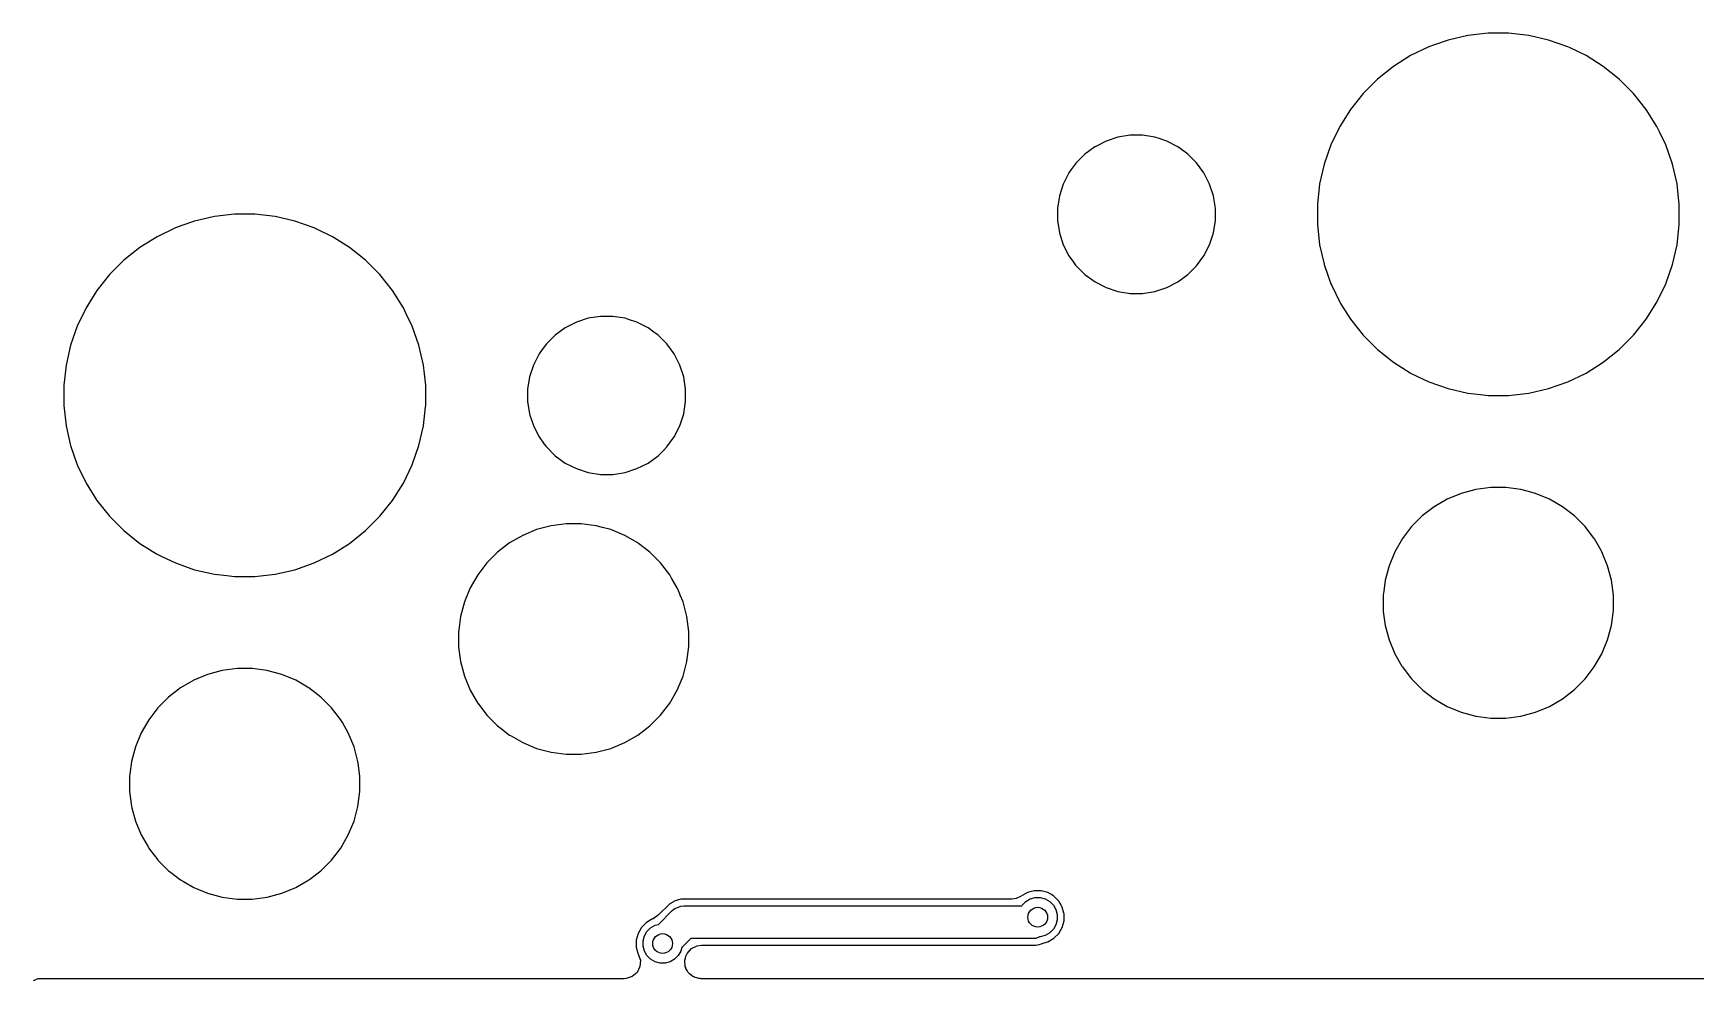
# Model space of a CAD drawing. Header units: inches. Extents: x 2.6 to 14.2, y -7.9 to -3.5.
# Drawn here: x 3.646 to 4.64, y -4.61 to -4.044 of the extents above; entities that cross this region are included whole.
import ezdxf

# ---------------------------------------------------------------- set-up
doc = ezdxf.new("R2010")
doc.units = ezdxf.units.IN
doc.header["$MEASUREMENT"] = 0
doc.layers.add('B.Cu', color=153, linetype='CONTINUOUS', true_color=0x4d7fc4)

msp = doc.modelspace()

# ---------------------------------------------------------------- linework, layer by layer
at = {"layer": 'B.Cu', "linetype": 'CONTINUOUS'}
for p, q in [((4.49219, -4.04792), (4.48398, -4.05079)), ((4.50405, -4.04521), (4.49219, -4.04792)), ((4.51613, -4.04385), (4.50405, -4.04521)), ((4.52829, -4.04385), (4.51613, -4.04385)), ((4.51613, -4.04385), (4.51613, -4.04385)), ((4.54038, -4.04521), (4.52829, -4.04385)), ((4.52829, -4.04385), (4.52829, -4.04385)), ((4.55224, -4.04792), (4.54038, -4.04521)), ((4.56372, -4.05193), (4.55224, -4.04792)), ((4.55224, -4.04792), (4.55224, -4.04792)), ((4.55224, -4.04792), (4.55224, -4.04792)), ((4.46975, -4.05721), (4.45945, -4.06368)), ((4.48071, -4.05193), (4.46975, -4.05721)), ((4.48398, -4.05079), (4.48071, -4.05193)), ((4.48071, -4.05193), (4.48071, -4.05193)), ((4.48071, -4.05193), (4.48071, -4.05193)), ((4.5647, -4.05241), (4.56372, -4.05193)), ((4.57468, -4.05721), (4.5647, -4.05241)), ((4.58497, -4.06368), (4.57468, -4.05721)), ((4.57468, -4.05721), (4.57468, -4.05721)), ((4.57468, -4.05721), (4.57468, -4.05721)), ((4.45945, -4.06368), (4.44994, -4.07126)), ((4.45945, -4.06368), (4.45945, -4.06368)), ((4.59448, -4.07126), (4.58497, -4.06368)), ((4.44994, -4.07126), (4.44134, -4.07986)), ((4.44994, -4.07126), (4.44994, -4.07126)), ((4.60308, -4.07986), (4.59448, -4.07126)), ((4.44134, -4.07986), (4.43376, -4.08937)), ((4.44134, -4.07986), (4.44134, -4.07986)), ((4.61067, -4.08937), (4.60308, -4.07986)), ((4.43376, -4.08937), (4.42729, -4.09967)), ((4.43376, -4.08937), (4.43376, -4.08937)), ((4.61709, -4.09959), (4.61067, -4.08937)), ((4.29461, -4.10603), (4.28753, -4.10833)), ((4.30196, -4.10487), (4.29461, -4.10603)), ((4.3094, -4.10487), (4.30196, -4.10487)), ((4.30196, -4.10487), (4.30196, -4.10487)), ((4.30196, -4.10487), (4.30196, -4.10487)), ((4.31675, -4.10603), (4.3094, -4.10487)), ((4.3094, -4.10487), (4.3094, -4.10487)), ((4.3094, -4.10487), (4.3094, -4.10487)), ((4.31932, -4.10687), (4.31675, -4.10603)), ((4.31675, -4.10603), (4.31675, -4.10603)), ((4.31675, -4.10603), (4.31675, -4.10603)), ((4.32382, -4.10833), (4.31932, -4.10687)), ((4.42729, -4.09967), (4.42201, -4.11063)), ((4.61714, -4.09967), (4.61709, -4.09959)), ((4.61861, -4.10273), (4.61714, -4.09967)), ((4.62242, -4.11063), (4.61861, -4.10273)), ((4.27489, -4.11608), (4.26963, -4.12134)), ((4.28086, -4.11174), (4.27489, -4.11608)), ((4.28091, -4.11171), (4.28086, -4.11174)), ((4.28753, -4.10833), (4.28091, -4.11171)), ((4.28753, -4.10833), (4.28753, -4.10833)), ((4.28753, -4.10833), (4.28753, -4.10833)), ((4.33045, -4.11171), (4.32382, -4.10833)), ((4.32382, -4.10833), (4.32382, -4.10833)), ((4.32382, -4.10833), (4.32382, -4.10833)), ((4.33402, -4.11431), (4.33045, -4.11171)), ((4.33647, -4.11608), (4.33402, -4.11431)), ((4.34173, -4.12134), (4.33647, -4.11608)), ((4.33647, -4.11608), (4.33647, -4.11608)), ((4.33647, -4.11608), (4.33647, -4.11608)), ((4.42201, -4.11063), (4.41799, -4.12211)), ((4.42201, -4.11063), (4.42201, -4.11063)), ((4.62643, -4.12211), (4.62242, -4.11063)), ((4.26525, -4.12736), (4.26227, -4.13322)), ((4.26668, -4.1254), (4.26525, -4.12736)), ((4.26963, -4.12134), (4.26668, -4.1254)), ((4.3461, -4.12736), (4.34173, -4.12134)), ((4.34948, -4.13399), (4.3461, -4.12736)), ((4.41799, -4.12211), (4.41529, -4.13397)), ((4.62914, -4.13397), (4.62643, -4.12211)), ((4.26188, -4.13399), (4.25958, -4.14107)), ((4.26227, -4.13322), (4.26188, -4.13399)), ((4.35178, -4.14107), (4.34948, -4.13399)), ((4.41529, -4.13397), (4.41393, -4.14605)), ((4.62984, -4.14017), (4.62914, -4.13397)), ((4.25958, -4.14107), (4.25841, -4.14841)), ((4.352, -4.14245), (4.35178, -4.14107)), ((4.35257, -4.14605), (4.352, -4.14245)), ((4.35277, -4.14731), (4.35257, -4.14605)), ((4.35281, -4.14759), (4.35277, -4.14731)), ((4.35294, -4.14841), (4.35281, -4.14759)), ((4.41393, -4.14605), (4.41393, -4.15822)), ((4.6305, -4.14605), (4.62984, -4.14017)), ((4.6305, -4.14841), (4.6305, -4.14605)), ((4.6305, -4.14605), (4.6305, -4.14605)), ((3.74219, -4.15618), (3.73449, -4.15888)), ((3.75405, -4.15348), (3.74219, -4.15618)), ((3.76613, -4.15211), (3.75405, -4.15348)), ((3.77829, -4.15211), (3.76613, -4.15211)), ((3.76613, -4.15211), (3.76613, -4.15211)), ((3.79038, -4.15348), (3.77829, -4.15211)), ((3.77829, -4.15211), (3.77829, -4.15211)), ((3.80224, -4.15618), (3.79038, -4.15348)), ((3.81372, -4.1602), (3.80224, -4.15618)), ((3.80224, -4.15618), (3.80224, -4.15618)), ((3.80224, -4.15618), (3.80224, -4.15618)), ((4.25841, -4.14841), (4.25841, -4.14841)), ((4.25841, -4.14841), (4.25841, -4.15585)), ((4.25841, -4.15585), (4.25841, -4.15585)), ((4.25841, -4.15585), (4.25958, -4.1632)), ((4.35178, -4.1632), (4.35294, -4.15585)), ((4.35294, -4.15585), (4.35294, -4.14841)), ((4.6305, -4.15822), (4.6305, -4.14841)), ((3.71975, -4.16548), (3.70945, -4.17195)), ((3.73071, -4.1602), (3.71975, -4.16548)), ((3.73449, -4.15888), (3.73071, -4.1602)), ((3.73071, -4.1602), (3.73071, -4.1602)), ((3.73071, -4.1602), (3.73071, -4.1602)), ((3.81528, -4.16095), (3.81372, -4.1602)), ((3.82468, -4.16548), (3.81528, -4.16095)), ((3.82581, -4.16619), (3.82468, -4.16548)), ((3.83497, -4.17195), (3.82581, -4.16619)), ((4.25958, -4.1632), (4.25958, -4.1632)), ((4.25958, -4.1632), (4.2602, -4.1651)), ((4.2602, -4.1651), (4.26187, -4.17026)), ((4.34948, -4.17028), (4.35178, -4.1632)), ((4.41393, -4.15822), (4.41529, -4.1703)), ((4.62914, -4.1703), (4.63028, -4.1602)), ((4.63028, -4.1602), (4.6305, -4.15822)), ((4.6305, -4.15822), (4.6305, -4.15822)), ((3.70945, -4.17195), (3.69994, -4.17953)), ((3.70945, -4.17195), (3.70945, -4.17195)), ((3.84448, -4.17953), (3.83497, -4.17195)), ((4.26187, -4.17026), (4.26188, -4.17028)), ((4.26188, -4.17028), (4.26525, -4.17691)), ((4.26525, -4.17691), (4.26801, -4.1807)), ((4.34173, -4.18292), (4.3461, -4.17691)), ((4.3461, -4.17691), (4.34948, -4.17028)), ((4.41529, -4.1703), (4.41796, -4.182)), ((4.62643, -4.18216), (4.62914, -4.1703)), ((3.69994, -4.17953), (3.69134, -4.18813)), ((3.69994, -4.17953), (3.69994, -4.17953)), ((3.85308, -4.18813), (3.84448, -4.17953)), ((4.26801, -4.1807), (4.26926, -4.18242)), ((4.26926, -4.18242), (4.26963, -4.18292)), ((4.26963, -4.18292), (4.27489, -4.18819)), ((4.33647, -4.18819), (4.34173, -4.18292)), ((4.41796, -4.182), (4.41799, -4.18216)), ((4.41799, -4.18216), (4.42201, -4.19364)), ((4.62242, -4.19364), (4.62643, -4.18216)), ((3.69134, -4.18813), (3.68376, -4.19764)), ((3.69134, -4.18813), (3.69134, -4.18813)), ((3.86067, -4.19764), (3.85308, -4.18813)), ((4.27489, -4.18819), (4.28091, -4.19256)), ((4.28091, -4.19256), (4.28753, -4.19594)), ((4.28753, -4.19594), (4.29461, -4.19823)), ((4.31675, -4.19823), (4.32382, -4.19594)), ((4.32382, -4.19594), (4.33045, -4.19256)), ((4.33045, -4.19256), (4.33647, -4.18819)), ((4.42201, -4.19364), (4.42251, -4.19467)), ((4.42251, -4.19467), (4.42729, -4.2046)), ((4.61714, -4.2046), (4.62242, -4.19364)), ((3.68376, -4.19764), (3.67729, -4.20794)), ((3.68376, -4.19764), (3.68376, -4.19764)), ((3.86714, -4.20794), (3.86067, -4.19764)), ((4.29461, -4.19823), (4.30196, -4.1994)), ((4.30196, -4.1994), (4.30196, -4.1994)), ((4.30196, -4.1994), (4.3094, -4.1994)), ((4.3094, -4.1994), (4.31675, -4.19823)), ((4.3094, -4.1994), (4.3094, -4.1994)), ((4.42729, -4.2046), (4.42775, -4.20534)), ((4.42775, -4.20534), (4.43376, -4.2149)), ((4.61067, -4.2149), (4.61714, -4.2046)), ((3.67729, -4.20794), (3.67201, -4.2189)), ((3.86887, -4.21153), (3.86714, -4.20794)), ((3.86714, -4.20794), (3.86714, -4.20794)), ((3.87242, -4.2189), (3.86887, -4.21153)), ((3.97061, -4.2166), (3.96398, -4.21998)), ((3.97768, -4.2143), (3.97061, -4.2166)), ((3.97061, -4.2166), (3.97061, -4.2166)), ((3.97061, -4.2166), (3.97061, -4.2166)), ((3.98503, -4.21314), (3.97768, -4.2143)), ((3.99247, -4.21314), (3.98503, -4.21314)), ((3.98503, -4.21314), (3.98503, -4.21314)), ((3.98503, -4.21314), (3.98503, -4.21314)), ((3.99982, -4.2143), (3.99247, -4.21314)), ((3.99247, -4.21314), (3.99247, -4.21314)), ((3.99247, -4.21314), (3.99247, -4.21314)), ((4.00186, -4.21497), (3.99982, -4.2143)), ((3.99982, -4.2143), (3.99982, -4.2143)), ((3.99982, -4.2143), (3.99982, -4.2143)), ((4.00689, -4.2166), (4.00186, -4.21497)), ((4.01352, -4.21998), (4.00689, -4.2166)), ((4.00689, -4.2166), (4.00689, -4.2166)), ((4.00689, -4.2166), (4.00689, -4.2166)), ((4.43376, -4.2149), (4.44134, -4.22441)), ((4.60308, -4.22441), (4.61067, -4.2149)), ((3.67201, -4.2189), (3.66799, -4.23038)), ((3.67201, -4.2189), (3.67201, -4.2189)), ((3.87643, -4.23038), (3.87242, -4.2189)), ((3.95796, -4.22435), (3.9527, -4.22961)), ((3.96393, -4.22001), (3.95796, -4.22435)), ((3.96398, -4.21998), (3.96393, -4.22001)), ((4.017, -4.2225), (4.01352, -4.21998)), ((4.01954, -4.22435), (4.017, -4.2225)), ((4.0248, -4.22961), (4.01954, -4.22435)), ((4.01954, -4.22435), (4.01954, -4.22435)), ((4.01954, -4.22435), (4.01954, -4.22435)), ((4.44134, -4.22441), (4.44994, -4.23301)), ((4.59448, -4.23301), (4.60308, -4.22441)), ((3.66799, -4.23038), (3.66529, -4.24223)), ((3.87914, -4.24223), (3.87643, -4.23038)), ((3.94832, -4.23563), (3.94514, -4.24189)), ((3.95021, -4.23304), (3.94832, -4.23563)), ((3.9527, -4.22961), (3.95021, -4.23304)), ((4.02917, -4.23563), (4.0248, -4.22961)), ((4.03255, -4.24226), (4.02917, -4.23563)), ((4.44994, -4.23301), (4.45945, -4.24059)), ((4.58497, -4.24059), (4.59448, -4.23301)), ((3.66529, -4.24223), (3.66393, -4.25432)), ((3.87974, -4.24757), (3.87914, -4.24223)), ((3.94495, -4.24226), (3.94265, -4.24933)), ((3.94514, -4.24189), (3.94495, -4.24226)), ((4.03485, -4.24933), (4.03255, -4.24226)), ((4.45945, -4.24059), (4.46945, -4.24687)), ((4.46945, -4.24687), (4.46975, -4.24706)), ((4.46975, -4.24706), (4.47338, -4.24881)), ((4.56372, -4.25234), (4.57468, -4.24706)), ((4.57468, -4.24706), (4.58497, -4.24059)), ((3.66393, -4.25432), (3.66393, -4.26648)), ((3.8805, -4.25432), (3.87974, -4.24757)), ((3.8805, -4.25668), (3.8805, -4.25432)), ((3.8805, -4.25432), (3.8805, -4.25432)), ((3.8805, -4.26648), (3.8805, -4.25668)), ((3.94265, -4.24933), (3.94148, -4.25668)), ((3.94148, -4.25668), (3.94148, -4.25668)), ((3.94148, -4.25668), (3.94148, -4.26412)), ((4.03601, -4.25668), (4.03485, -4.24933)), ((4.03601, -4.26412), (4.03601, -4.25668)), ((4.47338, -4.24881), (4.48071, -4.25234)), ((4.48071, -4.25234), (4.49219, -4.25635)), ((4.49219, -4.25635), (4.50405, -4.25906)), ((4.54038, -4.25906), (4.55224, -4.25635)), ((4.55224, -4.25635), (4.56372, -4.25234)), ((3.66393, -4.26648), (3.66529, -4.27857)), ((3.88041, -4.26729), (3.8805, -4.26648)), ((3.94148, -4.26412), (3.94148, -4.26412)), ((3.94148, -4.26412), (3.94265, -4.27147)), ((4.03485, -4.27147), (4.03601, -4.26412)), ((4.50405, -4.25906), (4.5116, -4.25991)), ((4.5116, -4.25991), (4.51613, -4.26042)), ((4.51613, -4.26042), (4.51613, -4.26042)), ((4.51613, -4.26042), (4.52829, -4.26042)), ((4.52829, -4.26042), (4.53173, -4.26003)), ((4.52829, -4.26042), (4.52829, -4.26042)), ((4.53173, -4.26003), (4.54038, -4.25906)), ((3.87914, -4.27857), (3.88041, -4.26729)), ((3.94265, -4.27147), (3.94265, -4.27147)), ((3.94265, -4.27147), (3.94286, -4.27212)), ((3.94286, -4.27212), (3.94473, -4.27789)), ((4.03255, -4.27855), (4.03485, -4.27147)), ((3.66529, -4.27857), (3.66781, -4.28961)), ((3.87643, -4.29043), (3.87914, -4.27857)), ((3.94473, -4.27789), (3.94495, -4.27855)), ((3.94495, -4.27855), (3.94832, -4.28517)), ((3.94832, -4.28517), (3.95145, -4.28948)), ((4.0248, -4.29119), (4.02917, -4.28517)), ((4.02917, -4.28517), (4.03255, -4.27855)), ((3.66781, -4.28961), (3.66799, -4.29043)), ((3.66799, -4.29043), (3.67201, -4.30191)), ((3.87242, -4.30191), (3.87643, -4.29043)), ((3.95145, -4.28948), (3.95251, -4.29093)), ((3.95251, -4.29093), (3.9527, -4.29119)), ((3.9527, -4.29119), (3.95796, -4.29645)), ((3.95796, -4.29645), (3.96398, -4.30083)), ((4.01352, -4.30083), (4.01954, -4.29645)), ((4.01954, -4.29645), (4.02271, -4.29329)), ((4.02271, -4.29329), (4.0248, -4.29119)), ((3.67201, -4.30191), (3.67244, -4.30279)), ((3.67244, -4.30279), (3.67729, -4.31287)), ((3.86714, -4.31287), (3.87242, -4.30191)), ((3.96398, -4.30083), (3.97061, -4.3042)), ((3.97061, -4.3042), (3.97768, -4.3065)), ((3.97768, -4.3065), (3.98503, -4.30767)), ((3.99247, -4.30767), (3.99982, -4.3065)), ((3.99982, -4.3065), (4.00689, -4.3042)), ((4.00689, -4.3042), (4.01352, -4.30083)), ((3.67729, -4.31287), (3.67729, -4.31287)), ((3.67729, -4.31287), (3.68376, -4.32316)), ((3.86067, -4.32316), (3.86714, -4.31287)), ((3.98503, -4.30767), (3.98503, -4.30767)), ((3.98503, -4.30767), (3.99247, -4.30767)), ((3.99247, -4.30767), (3.99247, -4.30767)), ((4.50874, -4.31668), (4.50001, -4.31902)), ((4.5177, -4.3155), (4.50874, -4.31668)), ((4.52673, -4.3155), (4.5177, -4.3155)), ((4.53569, -4.31668), (4.52673, -4.3155)), ((4.53937, -4.31767), (4.53569, -4.31668)), ((4.53569, -4.31668), (4.53569, -4.31668)), ((4.53569, -4.31668), (4.53569, -4.31668)), ((3.68376, -4.32316), (3.69134, -4.33267)), ((3.85308, -4.33267), (3.86067, -4.32316)), ((4.49167, -4.32248), (4.48384, -4.32699)), ((4.50001, -4.31902), (4.49167, -4.32248)), ((4.49167, -4.32248), (4.49167, -4.32248)), ((4.54441, -4.31902), (4.53937, -4.31767)), ((4.55276, -4.32248), (4.54441, -4.31902)), ((4.56058, -4.32699), (4.55276, -4.32248)), ((4.55276, -4.32248), (4.55276, -4.32248)), ((3.69134, -4.33267), (3.69994, -4.34127)), ((3.84448, -4.34127), (3.85308, -4.33267)), ((4.47668, -4.33249), (4.47029, -4.33888)), ((4.48384, -4.32699), (4.47668, -4.33249)), ((4.48384, -4.32699), (4.48384, -4.32699)), ((4.56062, -4.32702), (4.56058, -4.32699)), ((4.56058, -4.32699), (4.56058, -4.32699)), ((4.56775, -4.33249), (4.56062, -4.32702)), ((4.57414, -4.33888), (4.56775, -4.33249)), ((4.56775, -4.33249), (4.56775, -4.33249)), ((4.56775, -4.33249), (4.56775, -4.33249)), ((3.69994, -4.34127), (3.70945, -4.34886)), ((3.83497, -4.34886), (3.84448, -4.34127)), ((3.93852, -4.34413), (3.93069, -4.34865)), ((3.94686, -4.34067), (3.93852, -4.34413)), ((3.93852, -4.34413), (3.93852, -4.34413)), ((3.95559, -4.33833), (3.94686, -4.34067)), ((3.96455, -4.33715), (3.95559, -4.33833)), ((3.97358, -4.33715), (3.96455, -4.33715)), ((3.98254, -4.33833), (3.97358, -4.33715)), ((3.98619, -4.33931), (3.98254, -4.33833)), ((3.98254, -4.33833), (3.98254, -4.33833)), ((3.98254, -4.33833), (3.98254, -4.33833)), ((3.99126, -4.34067), (3.98619, -4.33931)), ((3.99961, -4.34413), (3.99126, -4.34067)), ((4.00743, -4.34865), (3.99961, -4.34413)), ((3.99961, -4.34413), (3.99961, -4.34413)), ((4.46479, -4.34605), (4.46027, -4.35387)), ((4.47029, -4.33888), (4.46479, -4.34605)), ((4.46479, -4.34605), (4.46479, -4.34605)), ((4.57518, -4.34023), (4.57414, -4.33888)), ((4.57414, -4.33888), (4.57414, -4.33888)), ((4.57414, -4.33888), (4.57414, -4.33888)), ((4.57964, -4.34605), (4.57518, -4.34023)), ((4.5797, -4.34615), (4.57964, -4.34605)), ((4.58374, -4.35315), (4.5797, -4.34615)), ((3.70945, -4.34886), (3.71951, -4.35518)), ((3.71951, -4.35518), (3.71975, -4.35533)), ((3.71975, -4.35533), (3.7227, -4.35675)), ((3.81372, -4.3606), (3.82468, -4.35533)), ((3.82468, -4.35533), (3.83497, -4.34886)), ((3.92353, -4.35415), (3.91714, -4.36053)), ((3.93069, -4.34865), (3.92353, -4.35415)), ((3.93069, -4.34865), (3.93069, -4.34865)), ((4.00775, -4.34889), (4.00743, -4.34865)), ((4.00743, -4.34865), (4.00743, -4.34865)), ((4.0146, -4.35415), (4.00775, -4.34889)), ((4.02099, -4.36053), (4.0146, -4.35415)), ((4.0146, -4.35415), (4.0146, -4.35415)), ((4.0146, -4.35415), (4.0146, -4.35415)), ((4.46027, -4.35387), (4.45681, -4.36222)), ((4.46027, -4.35387), (4.46027, -4.35387)), ((4.58416, -4.35387), (4.58374, -4.35315)), ((4.58761, -4.36222), (4.58416, -4.35387)), ((3.7227, -4.35675), (3.73071, -4.3606)), ((3.73071, -4.3606), (3.74219, -4.36462)), ((3.74219, -4.36462), (3.75405, -4.36733)), ((3.79038, -4.36733), (3.80224, -4.36462)), ((3.80224, -4.36462), (3.81372, -4.3606)), ((3.91714, -4.36053), (3.91164, -4.3677)), ((4.02649, -4.3677), (4.02099, -4.36053)), ((4.45681, -4.36222), (4.45447, -4.37094)), ((4.58995, -4.37094), (4.58761, -4.36222)), ((3.75405, -4.36733), (3.7616, -4.36818)), ((3.7616, -4.36818), (3.76613, -4.36869)), ((3.76613, -4.36869), (3.76613, -4.36869)), ((3.76613, -4.36869), (3.77829, -4.36869)), ((3.77829, -4.36869), (3.78173, -4.3683)), ((3.77829, -4.36869), (3.77829, -4.36869)), ((3.78173, -4.3683), (3.79038, -4.36733)), ((3.90712, -4.37552), (3.90366, -4.38387)), ((3.91164, -4.3677), (3.90712, -4.37552)), ((3.90712, -4.37552), (3.90712, -4.37552)), ((3.91164, -4.3677), (3.91164, -4.3677)), ((4.02761, -4.36965), (4.02649, -4.3677)), ((4.03101, -4.37552), (4.02761, -4.36965)), ((4.03101, -4.37553), (4.03101, -4.37552)), ((4.03232, -4.3787), (4.03101, -4.37553)), ((4.45447, -4.37094), (4.45362, -4.37747)), ((4.59113, -4.3799), (4.58995, -4.37094)), ((3.90366, -4.38387), (3.90133, -4.3926)), ((4.03282, -4.3799), (4.03232, -4.3787)), ((4.03446, -4.38387), (4.03282, -4.3799)), ((4.0368, -4.3926), (4.03446, -4.38387)), ((4.45362, -4.37747), (4.4533, -4.3799)), ((4.4533, -4.3799), (4.4533, -4.38893)), ((4.59113, -4.38893), (4.59113, -4.3799)), ((3.90133, -4.3926), (3.90028, -4.40057)), ((4.03798, -4.40155), (4.0368, -4.3926)), ((4.4533, -4.38893), (4.45338, -4.38961)), ((4.45338, -4.38961), (4.45447, -4.39789)), ((4.58995, -4.39789), (4.59113, -4.38893)), ((3.90028, -4.40057), (3.90015, -4.40155)), ((3.90015, -4.40155), (3.90015, -4.41059)), ((4.03798, -4.41059), (4.03798, -4.40155)), ((4.45447, -4.39789), (4.45681, -4.40662)), ((4.58761, -4.40662), (4.58995, -4.39789)), ((3.90015, -4.41059), (3.9002, -4.41101)), ((3.9002, -4.41101), (3.90133, -4.41955)), ((4.0368, -4.41955), (4.03798, -4.41059)), ((4.45681, -4.40662), (4.46027, -4.41496)), ((4.46027, -4.41496), (4.46027, -4.41496)), ((4.46027, -4.41496), (4.46446, -4.42222)), ((4.57964, -4.42279), (4.58416, -4.41496)), ((4.58416, -4.41496), (4.58761, -4.40662)), ((3.75874, -4.42495), (3.75001, -4.42729)), ((3.7677, -4.42377), (3.75874, -4.42495)), ((3.77673, -4.42377), (3.7677, -4.42377)), ((3.78569, -4.42495), (3.77673, -4.42377)), ((3.78766, -4.42548), (3.78569, -4.42495)), ((3.78569, -4.42495), (3.78569, -4.42495)), ((3.78569, -4.42495), (3.78569, -4.42495)), ((3.79441, -4.42729), (3.78766, -4.42548)), ((3.90133, -4.41955), (3.90366, -4.42827)), ((4.03446, -4.42827), (4.0368, -4.41955)), ((4.46446, -4.42222), (4.46479, -4.42279)), ((4.46479, -4.42279), (4.46584, -4.42416)), ((4.46584, -4.42416), (4.46968, -4.42917)), ((4.57414, -4.42996), (4.57964, -4.42279)), ((3.73384, -4.43526), (3.72668, -4.44076)), ((3.74167, -4.43074), (3.73384, -4.43526)), ((3.73384, -4.43526), (3.73384, -4.43526)), ((3.75001, -4.42729), (3.74167, -4.43074)), ((3.74167, -4.43074), (3.74167, -4.43074)), ((3.80276, -4.43074), (3.79441, -4.42729)), ((3.80984, -4.43483), (3.80276, -4.43074)), ((3.80276, -4.43074), (3.80276, -4.43074)), ((3.81058, -4.43526), (3.80984, -4.43483)), ((3.81062, -4.43529), (3.81058, -4.43526)), ((3.81775, -4.44076), (3.81062, -4.43529)), ((3.90366, -4.42827), (3.90712, -4.43662)), ((4.03101, -4.43662), (4.03446, -4.42827)), ((4.46968, -4.42917), (4.47029, -4.42996)), ((4.47029, -4.42996), (4.47668, -4.43634)), ((4.56775, -4.43634), (4.57414, -4.42996)), ((3.72668, -4.44076), (3.72029, -4.44715)), ((3.82414, -4.44715), (3.81775, -4.44076)), ((3.81775, -4.44076), (3.81775, -4.44076)), ((3.81775, -4.44076), (3.81775, -4.44076)), ((3.90712, -4.43662), (3.90712, -4.43662)), ((3.90712, -4.43662), (3.91147, -4.44416)), ((3.91147, -4.44416), (3.91164, -4.44444)), ((3.91164, -4.44444), (3.91166, -4.44447)), ((3.91166, -4.44447), (3.9167, -4.45104)), ((4.02099, -4.45161), (4.02649, -4.44444)), ((4.02649, -4.44444), (4.03101, -4.43662)), ((4.47668, -4.43634), (4.47668, -4.43634)), ((4.47668, -4.43634), (4.47668, -4.43634)), ((4.47668, -4.43634), (4.47707, -4.43665)), ((4.47707, -4.43665), (4.48384, -4.44184)), ((4.48384, -4.44184), (4.4839, -4.44187)), ((4.4839, -4.44187), (4.49167, -4.44636)), ((4.55276, -4.44636), (4.56058, -4.44184)), ((4.56058, -4.44184), (4.56775, -4.43634)), ((3.71479, -4.45432), (3.71027, -4.46214)), ((3.72029, -4.44715), (3.71479, -4.45431)), ((3.71479, -4.45431), (3.71479, -4.45432)), ((3.82964, -4.45432), (3.82414, -4.44715)), ((3.83064, -4.45605), (3.82964, -4.45432)), ((3.9167, -4.45104), (3.91714, -4.45161)), ((3.91714, -4.45161), (3.92353, -4.458)), ((4.0146, -4.458), (4.02099, -4.45161)), ((4.49167, -4.44636), (4.49167, -4.44636)), ((4.49167, -4.44636), (4.49167, -4.44636)), ((4.49167, -4.44636), (4.50001, -4.44982)), ((4.50001, -4.44982), (4.50874, -4.45216)), ((4.50874, -4.45216), (4.5177, -4.45334)), ((4.5177, -4.45334), (4.52673, -4.45334)), ((4.52673, -4.45334), (4.53569, -4.45216)), ((4.53569, -4.45216), (4.54441, -4.44982)), ((4.54441, -4.44982), (4.55276, -4.44636)), ((3.71027, -4.46214), (3.70681, -4.47049)), ((3.71027, -4.46214), (3.71027, -4.46214)), ((3.83412, -4.46207), (3.83064, -4.45605)), ((3.83416, -4.46214), (3.83412, -4.46207)), ((3.83761, -4.47049), (3.83416, -4.46214)), ((3.92353, -4.458), (3.92353, -4.458)), ((3.92353, -4.458), (3.92353, -4.458)), ((3.92353, -4.458), (3.92486, -4.45902)), ((3.92486, -4.45902), (3.93069, -4.4635)), ((3.93069, -4.4635), (3.9316, -4.46402)), ((3.9316, -4.46402), (3.93852, -4.46801)), ((3.99961, -4.46801), (4.00743, -4.4635)), ((4.00743, -4.4635), (4.0146, -4.458)), ((3.70681, -4.47049), (3.70447, -4.47921)), ((3.83995, -4.47921), (3.83761, -4.47049)), ((3.93852, -4.46801), (3.93852, -4.46801)), ((3.93852, -4.46801), (3.93852, -4.46801)), ((3.93852, -4.46801), (3.94686, -4.47147)), ((3.94686, -4.47147), (3.95559, -4.47381)), ((3.95559, -4.47381), (3.96455, -4.47499)), ((3.96455, -4.47499), (3.97358, -4.47499)), ((3.97358, -4.47499), (3.98254, -4.47381)), ((3.98254, -4.47381), (3.99126, -4.47147)), ((3.99126, -4.47147), (3.99676, -4.46919)), ((3.99676, -4.46919), (3.99961, -4.46801)), ((3.99961, -4.46801), (3.99961, -4.46801)), ((3.99961, -4.46801), (3.99961, -4.46801)), ((3.70447, -4.47921), (3.70348, -4.48679)), ((3.84009, -4.48029), (3.83995, -4.47921)), ((3.84113, -4.48817), (3.84009, -4.48029)), ((3.70348, -4.48679), (3.7033, -4.48817)), ((3.7033, -4.48817), (3.7033, -4.4972)), ((3.84113, -4.4972), (3.84113, -4.48817)), ((3.7033, -4.4972), (3.70349, -4.49864)), ((3.70349, -4.49864), (3.70427, -4.50463)), ((3.70427, -4.50463), (3.70447, -4.50616)), ((3.83995, -4.50616), (3.84113, -4.4972)), ((3.70447, -4.50616), (3.7047, -4.50701)), ((3.7047, -4.50701), (3.70681, -4.51489)), ((3.70681, -4.51489), (3.71027, -4.52323)), ((3.83416, -4.52323), (3.83761, -4.51489)), ((3.83761, -4.51489), (3.83995, -4.50616)), ((3.71027, -4.52323), (3.71027, -4.52323)), ((3.71027, -4.52323), (3.71438, -4.53035)), ((3.82964, -4.53106), (3.83416, -4.52323)), ((3.71438, -4.53035), (3.71479, -4.53106)), ((3.71479, -4.53106), (3.71584, -4.53243)), ((3.71584, -4.53243), (3.72023, -4.53815)), ((3.82414, -4.53822), (3.82964, -4.53106)), ((3.72023, -4.53815), (3.72029, -4.53822)), ((3.72029, -4.53822), (3.72668, -4.54461)), ((3.72668, -4.54461), (3.72668, -4.54461)), ((3.72668, -4.54461), (3.72668, -4.54461)), ((3.72668, -4.54461), (3.7278, -4.54548)), ((3.81117, -4.54966), (3.81775, -4.54461)), ((3.81775, -4.54461), (3.82414, -4.53822)), ((3.7278, -4.54548), (3.73384, -4.55011)), ((3.73384, -4.55011), (3.73561, -4.55113)), ((3.73561, -4.55113), (3.74167, -4.55463)), ((3.74167, -4.55463), (3.74167, -4.55463)), ((3.74167, -4.55463), (3.74167, -4.55463)), ((3.74167, -4.55463), (3.75001, -4.55809)), ((3.79441, -4.55809), (3.80276, -4.55463)), ((3.80276, -4.55463), (3.81058, -4.55011)), ((3.81058, -4.55011), (3.81117, -4.54966)), ((3.75001, -4.55809), (3.75874, -4.56042)), ((3.75874, -4.56042), (3.7677, -4.5616)), ((3.7677, -4.5616), (3.77673, -4.5616)), ((3.77673, -4.5616), (3.78569, -4.56042)), ((3.78569, -4.56042), (3.79441, -4.55809)), ((4.0265, -4.56435), (4.01966, -4.57119)), ((4.02965, -4.56253), (4.0265, -4.56435)), ((4.03316, -4.56159), (4.02965, -4.56253)), ((4.23127, -4.56159), (4.03316, -4.56159)), ((4.2338, -4.56126), (4.23127, -4.56159)), ((4.23633, -4.56002), (4.2338, -4.56126)), ((4.23638, -4.56011), (4.23633, -4.56002)), ((4.24054, -4.55772), (4.23638, -4.56011)), ((4.23706, -4.56555), (4.23725, -4.56522)), ((4.23725, -4.56522), (4.23943, -4.56304)), ((4.23943, -4.56304), (4.2421, -4.5615)), ((4.24455, -4.55664), (4.24054, -4.55772)), ((4.2421, -4.5615), (4.24508, -4.5607)), ((4.2487, -4.55664), (4.24455, -4.55664)), ((4.24508, -4.5607), (4.24816, -4.5607)), ((4.24816, -4.5607), (4.25114, -4.5615)), ((4.25271, -4.55772), (4.2487, -4.55664)), ((4.25114, -4.5615), (4.25381, -4.56304)), ((4.25447, -4.55873), (4.25271, -4.55772)), ((4.25381, -4.56304), (4.25599, -4.56522)), ((4.2563, -4.55979), (4.25447, -4.55873)), ((4.25599, -4.56522), (4.25753, -4.56789)), ((4.25924, -4.56273), (4.2563, -4.55979)), ((4.26096, -4.56571), (4.25924, -4.56273)), ((4.01613, -4.57346), (4.01253, -4.57554)), ((4.01648, -4.57332), (4.01613, -4.57346)), ((4.01966, -4.57119), (4.01648, -4.57332)), ((4.01976, -4.57669), (4.02802, -4.56843)), ((4.02802, -4.56843), (4.02951, -4.56721)), ((4.02951, -4.56721), (4.03166, -4.56632)), ((4.03166, -4.56632), (4.03306, -4.56574)), ((4.03306, -4.56574), (4.03498, -4.56555)), ((4.03498, -4.56555), (4.23706, -4.56555)), ((4.25753, -4.56789), (4.25833, -4.57087)), ((4.25833, -4.57395), (4.25753, -4.57693)), ((4.25833, -4.57087), (4.25833, -4.57395)), ((4.26132, -4.56632), (4.26096, -4.56571)), ((4.26231, -4.57003), (4.26132, -4.56632)), ((4.26132, -4.5785), (4.26239, -4.57449)), ((4.26239, -4.57033), (4.26231, -4.57003)), ((4.26239, -4.57449), (4.26239, -4.57033)), ((4.00752, -4.58207), (4.00645, -4.58608)), ((4.0096, -4.57848), (4.00752, -4.58207)), ((4.01253, -4.57554), (4.0096, -4.57848)), ((4.0105, -4.58662), (4.0113, -4.58364)), ((4.0113, -4.58364), (4.01284, -4.58097)), ((4.01284, -4.58097), (4.01502, -4.57879)), ((4.01502, -4.57879), (4.01769, -4.57725)), ((4.01769, -4.57725), (4.01976, -4.57669)), ((4.03905, -4.58524), (4.03368, -4.59061)), ((4.24364, -4.58524), (4.03905, -4.58524)), ((4.24556, -4.58505), (4.24364, -4.58524)), ((4.2478, -4.58412), (4.24556, -4.58505)), ((4.24816, -4.58412), (4.2478, -4.58412)), ((4.25114, -4.58332), (4.24816, -4.58412)), ((4.25381, -4.58178), (4.25114, -4.58332)), ((4.25271, -4.5871), (4.2563, -4.58503)), ((4.25599, -4.5796), (4.25381, -4.58178)), ((4.25753, -4.57693), (4.25599, -4.5796)), ((4.2563, -4.58503), (4.25924, -4.58209)), ((4.25924, -4.58209), (4.26132, -4.5785)), ((4.00645, -4.58608), (4.00645, -4.59023)), ((4.00645, -4.59023), (4.00744, -4.59393)), ((4.00744, -4.59393), (4.00752, -4.59424)), ((4.00752, -4.59424), (4.0076, -4.59439)), ((4.0076, -4.59439), (4.00768, -4.59453)), ((4.00768, -4.59453), (4.00891, -4.59815)), ((4.0105, -4.5897), (4.0105, -4.58662)), ((4.0113, -4.59268), (4.0105, -4.5897)), ((4.01284, -4.59535), (4.0113, -4.59268)), ((4.03313, -4.59268), (4.03158, -4.59535)), ((4.03368, -4.59061), (4.03313, -4.59268)), ((4.03618, -4.59568), (4.03674, -4.59453)), ((4.03674, -4.59453), (4.03699, -4.59409)), ((4.03699, -4.59409), (4.03951, -4.59122)), ((4.03951, -4.59122), (4.04295, -4.58953)), ((4.04295, -4.58953), (4.04548, -4.58919)), ((4.04548, -4.58919), (4.24546, -4.58919)), ((4.24546, -4.58919), (4.24747, -4.58865)), ((4.24747, -4.58865), (4.24897, -4.58825)), ((4.24897, -4.58825), (4.24937, -4.58808)), ((4.24897, -4.58825), (4.24897, -4.58825)), ((4.24937, -4.58808), (4.25059, -4.58767)), ((4.25059, -4.58767), (4.25271, -4.5871)), ((4.00866, -4.60197), (4.00697, -4.6054)), ((4.00891, -4.59815), (4.00866, -4.60197)), ((4.01502, -4.59753), (4.01284, -4.59535)), ((4.01769, -4.59907), (4.01502, -4.59753)), ((4.02067, -4.59987), (4.01769, -4.59907)), ((4.02375, -4.59987), (4.02067, -4.59987)), ((4.02673, -4.59907), (4.02375, -4.59987)), ((4.0294, -4.59753), (4.02673, -4.59907)), ((4.03158, -4.59535), (4.0294, -4.59753)), ((4.03543, -4.59943), (4.03556, -4.59879)), ((4.03568, -4.60069), (4.03543, -4.59943)), ((4.03551, -4.59815), (4.03593, -4.59694)), ((4.03556, -4.59879), (4.03551, -4.59815)), ((4.03576, -4.60197), (4.03568, -4.60069)), ((4.03605, -4.60255), (4.03576, -4.60197)), ((4.03593, -4.59694), (4.03618, -4.59568)), ((4.03618, -4.60318), (4.03605, -4.60255)), ((4.03689, -4.60425), (4.03618, -4.60318)), ((4.03746, -4.6054), (4.03689, -4.60425)), ((3.64845, -4.60923), (3.64569, -4.61037)), ((3.99919, -4.60923), (3.64845, -4.60923)), ((4.00047, -4.60915), (3.99919, -4.60923)), ((4.0041, -4.60792), (4.00047, -4.60915)), ((4.00697, -4.6054), (4.0041, -4.60792)), ((4.03794, -4.60582), (4.03746, -4.6054)), ((4.0383, -4.60636), (4.03794, -4.60582)), ((4.03937, -4.60707), (4.0383, -4.60636)), ((4.04033, -4.60792), (4.03937, -4.60707)), ((4.04094, -4.60813), (4.04033, -4.60792)), ((4.04148, -4.60849), (4.04094, -4.60813)), ((4.04274, -4.60874), (4.04148, -4.60849)), ((4.04395, -4.60915), (4.04274, -4.60874)), ((4.0446, -4.60911), (4.04395, -4.60915)), ((4.04523, -4.60923), (4.0446, -4.60911)), ((4.84147, -4.60923), (4.04523, -4.60923))]:
    msp.add_line(p, q, dxfattribs=at)
at = {"layer": 'B.Cu'}
for centre in [(4.24662, -4.57241), (4.02221, -4.58816)]:
    msp.add_circle(centre, 0.00591, dxfattribs=at)

doc.saveas('drawing.dxf')
